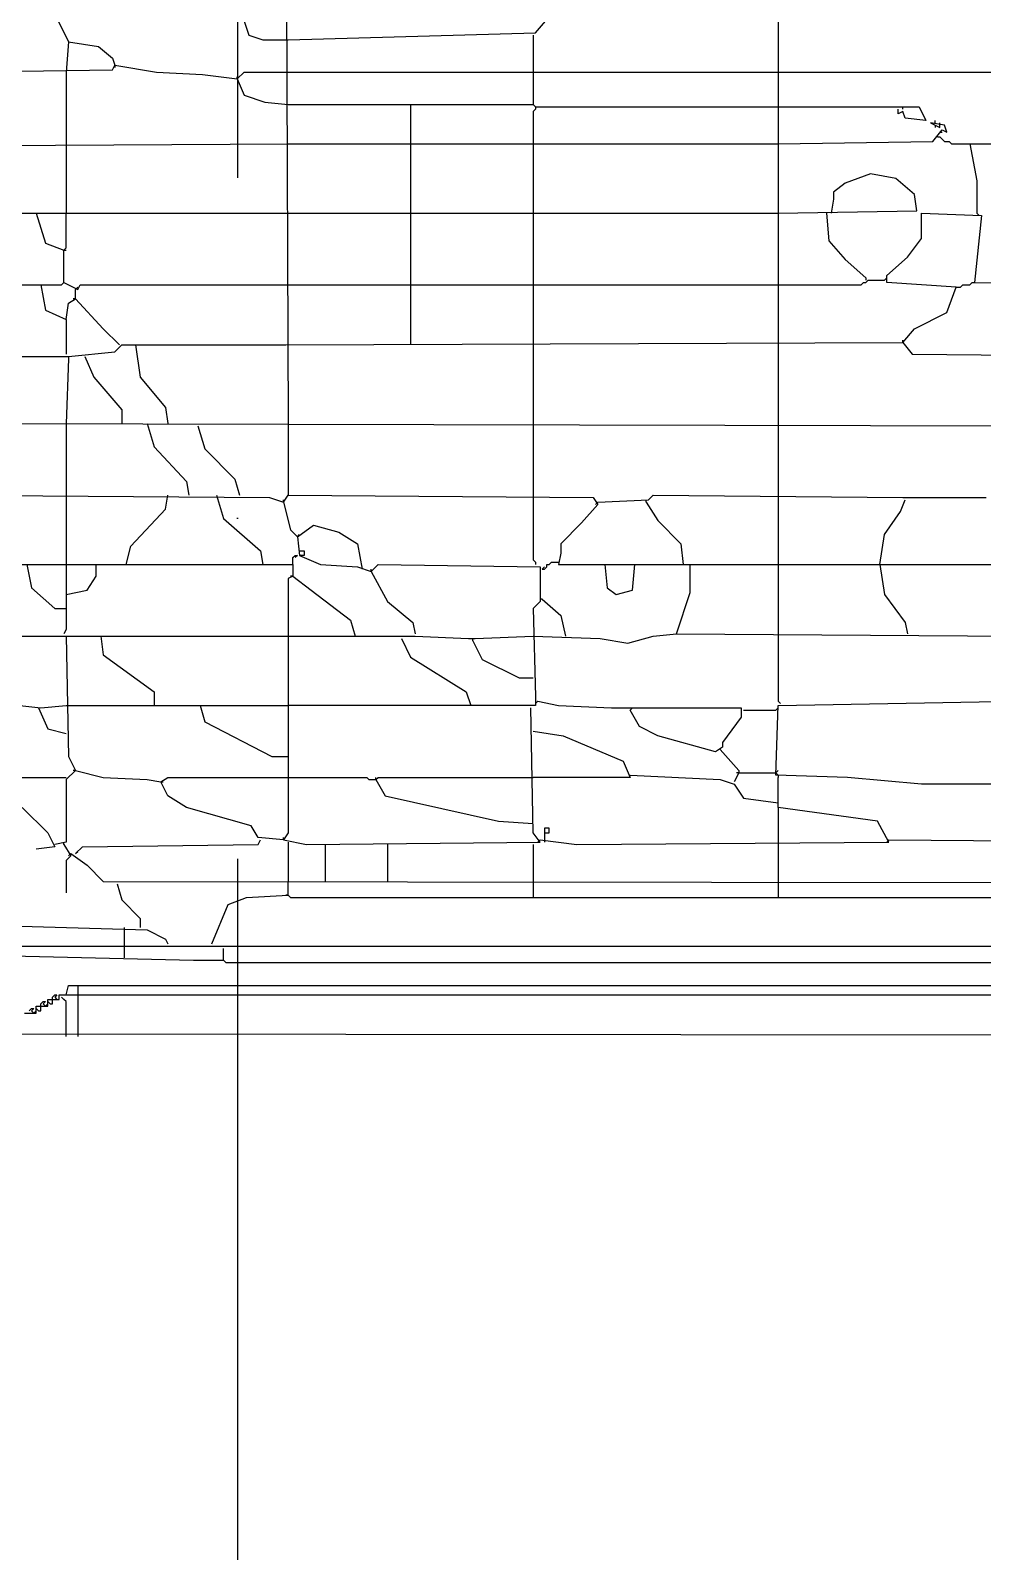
# Model space of a CAD drawing. Extents: x 4511820 to 5180432, y -1526536 to -944957.
# Drawn here: x 5147404.2 to 5147695.3, y -1027783.9 to -1027319.1 of the extents above; entities that cross this region are included whole.
import ezdxf

# ---------------------------------------------------------------- set-up
doc = ezdxf.new("R2010")
doc.units = 0
doc.header["$MEASUREMENT"] = 0
doc.linetypes.add('BODKOCIARKOVANA_3', pattern=[5.6, 3, -1.3, 0, -1.3])
doc.layers.add('osi', color=253, linetype='CONTINUOUS')
doc.layers.add('ZZ-chladenie', color=133, linetype='CONTINUOUS')

msp = doc.modelspace()

# ---------------------------------------------------------------- linework, layer by layer
at = {"layer": 'osi', "linetype": 'BODKOCIARKOVANA_3', "ltscale": 80}
msp.add_line((5147467.5, -1022195.078), (5147467.5, -1054122.98), dxfattribs=at)
at = {"layer": 'ZZ-chladenie'}
for p, q in [((5147482.286, -1027266.839), (5147482.992, -1027439.252)), ((5147632.794, -1027288.743), (5147632.794, -1027415.227)), ((5147468.154, -1027312.061), (5147470.98, -1027320.541)), ((5147411.625, -1027314.182), (5147415.865, -1027322.661)), ((5147558.6, -1027319.834), (5147563.546, -1027314.182)), ((5147470.98, -1027320.541), (5147475.22, -1027321.954)), ((5147475.22, -1027321.954), (5147482.992, -1027321.954)), ((5147482.992, -1027321.954), (5147558.6, -1027319.834)), ((5147557.893, -1027320.541), (5147557.893, -1027331.847)), ((5147415.865, -1027322.661), (5147415.158, -1027331.847)), ((5147415.865, -1027322.661), (5147425.051, -1027324.074)), ((5147425.051, -1027324.074), (5147429.29, -1027327.607)), ((5147386.187, -1027331.847), (5147429.29, -1027331.14)), ((5147429.29, -1027327.607), (5147429.997, -1027329.727)), ((5147429.29, -1027331.14), (5147429.997, -1027329.727)), ((5147429.997, -1027329.727), (5147429.997, -1027330.434)), ((5147429.997, -1027329.727), (5147442.716, -1027331.847)), ((5147415.158, -1027331.847), (5147415.158, -1027353.752)), ((5147442.716, -1027331.847), (5147456.848, -1027332.553)), ((5147456.848, -1027332.553), (5147467.447, -1027333.966)), ((5147467.447, -1027333.966), (5147469.567, -1027331.847)), ((5147467.447, -1027333.966), (5147467.447, -1027333.26)), ((5147467.447, -1027333.966), (5147469.567, -1027338.913)), ((5147469.567, -1027331.847), (5147482.992, -1027331.847)), ((5147482.992, -1027331.847), (5147632.794, -1027331.847)), ((5147557.893, -1027331.847), (5147557.893, -1027341.739)), ((5147632.794, -1027331.847), (5147858.203, -1027331.847)), ((5147469.567, -1027338.913), (5147475.926, -1027341.033)), ((5147475.926, -1027341.033), (5147482.992, -1027341.739)), ((5147482.992, -1027341.739), (5147557.893, -1027341.739)), ((5147520.443, -1027341.739), (5147520.443, -1027353.752)), ((5147557.893, -1027341.739), (5147558.6, -1027342.446)), ((5147558.6, -1027343.152), (5147557.893, -1027343.859)), ((5147557.893, -1027343.859), (5147557.893, -1027415.227)), ((5147558.6, -1027342.446), (5147632.794, -1027342.446)), ((5147558.6, -1027342.446), (5147558.6, -1027343.152)), ((5147632.794, -1027342.446), (5147671.658, -1027342.446)), ((5147669.537, -1027344.566), (5147669.537, -1027343.152)), ((5147670.951, -1027343.859), (5147669.537, -1027344.566)), ((5147670.951, -1027343.152), (5147670.951, -1027342.446)), ((5147671.658, -1027345.979), (5147670.951, -1027343.859)), ((5147671.658, -1027342.446), (5147675.897, -1027342.446)), ((5147675.897, -1027342.446), (5147678.017, -1027346.686)), ((5147678.017, -1027346.686), (5147671.658, -1027345.979)), ((5147683.669, -1027348.099), (5147679.43, -1027347.392)), ((5147679.43, -1027347.392), (5147682.256, -1027348.805)), ((5147680.137, -1027353.045), (5147682.963, -1027349.512)), ((5147680.843, -1027347.392), (5147680.843, -1027346.686)), ((5147680.843, -1027348.099), (5147680.843, -1027348.805)), ((5147682.256, -1027348.099), (5147682.256, -1027347.392)), ((5147682.256, -1027348.805), (5147682.256, -1027348.099)), ((5147682.963, -1027349.512), (5147684.376, -1027350.218)), ((5147684.376, -1027350.218), (5147683.669, -1027348.099)), ((5147365.695, -1027354.458), (5147482.992, -1027353.752)), ((5147415.158, -1027353.752), (5147415.158, -1027374.95)), ((5147482.992, -1027353.752), (5147557.893, -1027353.752)), ((5147520.443, -1027353.752), (5147520.443, -1027374.95)), ((5147557.893, -1027353.752), (5147632.794, -1027353.752)), ((5147632.794, -1027353.752), (5147680.137, -1027353.045)), ((5147681.55, -1027351.632), (5147682.256, -1027351.632)), ((5147682.256, -1027350.218), (5147682.963, -1027350.218)), ((5147682.256, -1027351.632), (5147682.963, -1027352.338)), ((5147682.963, -1027352.338), (5147683.669, -1027353.045)), ((5147683.669, -1027353.045), (5147685.083, -1027353.045)), ((5147685.083, -1027353.045), (5147685.79, -1027353.752)), ((5147685.79, -1027353.752), (5147858.203, -1027353.752)), ((5147691.442, -1027353.752), (5147693.562, -1027365.057)), ((5147661.058, -1027362.938), (5147653.285, -1027365.764)), ((5147668.831, -1027364.351), (5147661.058, -1027362.938)), ((5147653.285, -1027365.764), (5147649.753, -1027368.591)), ((5147674.484, -1027369.297), (5147668.831, -1027364.351)), ((5147693.562, -1027365.057), (5147693.562, -1027374.95)), ((5147649.753, -1027370.71), (5147649.046, -1027374.95)), ((5147649.753, -1027368.591), (5147649.753, -1027370.71)), ((5147675.19, -1027374.243), (5147674.484, -1027369.297)), ((5147372.055, -1027374.95), (5147482.992, -1027374.95)), ((5147405.972, -1027374.95), (5147408.799, -1027384.136)), ((5147415.158, -1027385.549), (5147415.158, -1027374.95)), ((5147482.992, -1027374.95), (5147557.893, -1027374.95)), ((5147520.443, -1027374.95), (5147520.443, -1027396.855)), ((5147557.893, -1027374.95), (5147632.794, -1027374.95)), ((5147632.794, -1027374.95), (5147675.19, -1027374.243)), ((5147647.633, -1027374.95), (5147648.34, -1027383.429)), ((5147676.603, -1027382.722), (5147676.603, -1027374.95)), ((5147676.603, -1027374.95), (5147694.976, -1027375.657)), ((5147694.976, -1027375.657), (5147692.855, -1027396.148)), ((5147693.562, -1027374.95), (5147694.269, -1027375.657)), ((5147408.799, -1027384.136), (5147414.452, -1027386.256)), ((5147414.452, -1027386.256), (5147415.158, -1027385.549)), ((5147414.452, -1027386.256), (5147415.158, -1027386.256)), ((5147414.452, -1027396.148), (5147414.452, -1027386.256)), ((5147648.34, -1027383.429), (5147653.285, -1027389.082)), ((5147672.364, -1027388.375), (5147676.603, -1027382.722)), ((5147653.285, -1027389.082), (5147659.645, -1027394.735)), ((5147666.004, -1027394.028), (5147672.364, -1027388.375)), ((5147413.745, -1027396.855), (5147414.452, -1027396.148)), ((5147414.452, -1027396.148), (5147418.691, -1027398.268)), ((5147658.232, -1027396.855), (5147658.938, -1027396.148)), ((5147658.938, -1027396.148), (5147659.645, -1027396.148)), ((5147659.645, -1027394.735), (5147659.645, -1027395.442)), ((5147659.645, -1027396.148), (5147660.351, -1027395.442)), ((5147660.351, -1027395.442), (5147665.298, -1027395.442)), ((5147665.298, -1027395.442), (5147666.004, -1027394.735)), ((5147666.004, -1027396.148), (5147666.004, -1027394.028)), ((5147687.203, -1027397.561), (5147666.004, -1027396.148)), ((5147691.442, -1027396.855), (5147692.149, -1027396.148)), ((5147692.149, -1027396.148), (5147692.855, -1027396.148)), ((5147692.855, -1027396.148), (5147761.397, -1027397.561)), ((5147366.402, -1027396.855), (5147413.745, -1027396.855)), ((5147407.386, -1027396.855), (5147408.799, -1027404.627)), ((5147417.984, -1027398.268), (5147418.691, -1027397.561)), ((5147417.984, -1027401.095), (5147417.984, -1027398.268)), ((5147418.691, -1027398.268), (5147419.397, -1027396.855)), ((5147419.397, -1027396.855), (5147482.992, -1027396.855)), ((5147482.992, -1027396.855), (5147557.893, -1027396.855)), ((5147520.443, -1027396.855), (5147520.443, -1027415.227)), ((5147557.893, -1027396.855), (5147632.794, -1027396.855)), ((5147632.794, -1027396.855), (5147658.232, -1027396.855)), ((5147684.376, -1027405.334), (5147687.203, -1027397.561)), ((5147687.203, -1027397.561), (5147688.616, -1027397.561)), ((5147688.616, -1027397.561), (5147689.323, -1027396.855)), ((5147689.323, -1027396.855), (5147691.442, -1027396.855)), ((5147408.799, -1027404.627), (5147415.158, -1027407.454)), ((5147415.158, -1027407.454), (5147415.865, -1027402.508)), ((5147415.865, -1027402.508), (5147417.984, -1027401.095)), ((5147417.984, -1027401.095), (5147417.278, -1027401.095)), ((5147417.984, -1027401.095), (5147426.464, -1027410.28)), ((5147674.484, -1027410.28), (5147684.376, -1027405.334)), ((5147415.158, -1027407.454), (5147415.158, -1027418.053)), ((5147426.464, -1027410.28), (5147431.41, -1027415.227)), ((5147670.951, -1027414.52), (5147674.484, -1027410.28)), ((5147482.286, -1027415.227), (5147670.951, -1027414.52)), ((5147670.951, -1027414.52), (5147670.951, -1027413.813)), ((5147670.951, -1027414.52), (5147673.777, -1027418.053)), ((5147365.695, -1027418.76), (5147415.865, -1027418.76)), ((5147415.865, -1027419.466), (5147415.158, -1027439.252)), ((5147415.865, -1027418.76), (5147429.997, -1027417.347)), ((5147415.865, -1027418.76), (5147415.865, -1027419.466)), ((5147420.811, -1027418.76), (5147423.638, -1027425.119)), ((5147429.997, -1027417.347), (5147432.117, -1027415.227)), ((5147432.117, -1027415.227), (5147482.286, -1027415.227)), ((5147436.356, -1027415.227), (5147437.77, -1027425.119)), ((5147557.893, -1027415.227), (5147557.893, -1027439.252)), ((5147632.794, -1027415.227), (5147632.794, -1027439.252)), ((5147673.777, -1027418.053), (5147751.504, -1027418.76)), ((5147423.638, -1027425.119), (5147432.117, -1027435.012)), ((5147437.77, -1027425.119), (5147445.542, -1027434.305)), ((5147432.117, -1027435.012), (5147432.117, -1027439.252)), ((5147445.542, -1027434.305), (5147446.249, -1027439.252)), ((5147379.827, -1027439.252), (5147728.186, -1027439.958)), ((5147415.158, -1027439.252), (5147415.158, -1027461.156)), ((5147439.89, -1027439.252), (5147442.009, -1027446.318)), ((5147455.435, -1027439.958), (5147457.554, -1027447.024)), ((5147482.992, -1027439.252), (5147482.992, -1027461.156)), ((5147557.893, -1027439.252), (5147557.893, -1027461.156)), ((5147632.794, -1027439.252), (5147632.794, -1027461.156)), ((5147442.009, -1027446.318), (5147451.902, -1027456.917)), ((5147457.554, -1027447.024), (5147466.74, -1027456.21)), ((5147466.74, -1027456.21), (5147468.154, -1027461.156)), ((5147379.827, -1027461.156), (5147477.34, -1027461.863)), ((5147415.158, -1027461.156), (5147415.158, -1027482.354)), ((5147445.542, -1027465.396), (5147446.249, -1027461.156)), ((5147451.902, -1027456.917), (5147452.608, -1027461.156)), ((5147461.088, -1027461.156), (5147463.208, -1027468.222)), ((5147481.579, -1027463.276), (5147482.992, -1027461.156)), ((5147482.992, -1027461.156), (5147576.265, -1027461.863)), ((5147557.893, -1027461.156), (5147557.893, -1027480.941)), ((5147593.224, -1027462.57), (5147594.637, -1027461.156)), ((5147594.637, -1027461.156), (5147670.951, -1027461.863)), ((5147632.794, -1027461.156), (5147632.794, -1027482.354)), ((5147434.943, -1027476.702), (5147445.542, -1027465.396)), ((5147477.34, -1027461.863), (5147481.579, -1027463.276)), ((5147481.579, -1027463.276), (5147481.579, -1027462.57)), ((5147481.579, -1027463.276), (5147483.699, -1027471.756)), ((5147577.678, -1027463.983), (5147572.732, -1027469.636)), ((5147576.265, -1027461.863), (5147577.678, -1027463.983)), ((5147577.678, -1027463.276), (5147576.972, -1027463.983)), ((5147577.678, -1027463.276), (5147593.224, -1027462.57)), ((5147592.517, -1027463.276), (5147592.517, -1027462.57)), ((5147592.517, -1027463.276), (5147596.05, -1027468.929)), ((5147665.298, -1027473.169), (5147670.244, -1027466.102)), ((5147670.244, -1027466.102), (5147671.658, -1027462.57)), ((5147670.951, -1027461.863), (5147675.897, -1027461.863)), ((5147675.897, -1027461.863), (5147696.389, -1027461.863)), ((5147463.208, -1027468.222), (5147474.513, -1027478.115)), ((5147485.819, -1027473.875), (5147490.765, -1027470.342)), ((5147490.765, -1027470.342), (5147498.538, -1027472.462)), ((5147572.732, -1027469.636), (5147566.372, -1027475.995)), ((5147596.05, -1027468.929), (5147603.116, -1027475.995)), ((5147483.699, -1027471.756), (5147485.819, -1027473.875)), ((5147485.819, -1027473.875), (5147486.526, -1027473.169)), ((5147485.819, -1027473.875), (5147486.526, -1027479.528)), ((5147498.538, -1027472.462), (5147504.191, -1027475.995)), ((5147663.885, -1027482.354), (5147665.298, -1027473.169)), ((5147433.53, -1027482.354), (5147434.943, -1027476.702)), ((5147474.513, -1027478.115), (5147475.22, -1027482.354)), ((5147484.406, -1027480.235), (5147485.113, -1027479.528)), ((5147485.113, -1027479.528), (5147485.819, -1027479.528)), ((5147485.819, -1027479.528), (5147485.113, -1027480.235)), ((5147486.526, -1027478.115), (5147487.939, -1027478.115)), ((5147487.939, -1027479.528), (5147486.526, -1027479.528)), ((5147486.526, -1027479.528), (5147492.885, -1027482.354)), ((5147487.939, -1027478.115), (5147487.939, -1027479.528)), ((5147504.191, -1027475.995), (5147505.604, -1027483.768)), ((5147566.372, -1027478.822), (5147565.666, -1027482.354)), ((5147566.372, -1027475.995), (5147566.372, -1027478.822)), ((5147603.116, -1027475.995), (5147603.823, -1027482.354)), ((5147379.827, -1027482.354), (5147484.406, -1027482.354)), ((5147403.146, -1027482.354), (5147404.559, -1027489.42)), ((5147415.158, -1027482.354), (5147415.158, -1027495.78)), ((5147424.344, -1027485.888), (5147424.344, -1027482.354)), ((5147484.406, -1027482.354), (5147484.406, -1027480.235)), ((5147484.406, -1027482.354), (5147484.406, -1027485.888)), ((5147492.885, -1027482.354), (5147504.191, -1027483.061)), ((5147504.191, -1027483.061), (5147508.431, -1027484.474)), ((5147508.431, -1027484.474), (5147510.55, -1027482.354)), ((5147508.431, -1027484.474), (5147508.431, -1027483.768)), ((5147508.431, -1027484.474), (5147513.376, -1027493.661)), ((5147510.55, -1027482.354), (5147560.013, -1027483.061)), ((5147557.893, -1027480.941), (5147558.6, -1027481.648)), ((5147558.6, -1027481.648), (5147558.6, -1027482.354)), ((5147560.013, -1027483.061), (5147560.013, -1027493.661)), ((5147560.719, -1027483.768), (5147561.426, -1027483.061)), ((5147560.719, -1027483.768), (5147561.426, -1027483.768)), ((5147561.426, -1027483.768), (5147562.133, -1027483.061)), ((5147562.133, -1027483.061), (5147562.133, -1027482.354)), ((5147562.133, -1027482.354), (5147562.84, -1027482.354)), ((5147562.84, -1027482.354), (5147563.546, -1027481.648)), ((5147563.546, -1027481.648), (5147565.666, -1027481.648)), ((5147565.666, -1027482.354), (5147706.988, -1027482.354)), ((5147579.798, -1027482.354), (5147580.505, -1027489.42)), ((5147588.277, -1027490.127), (5147588.984, -1027482.354)), ((5147605.942, -1027490.834), (5147605.942, -1027482.354)), ((5147632.794, -1027482.354), (5147632.794, -1027504.259)), ((5147663.885, -1027482.354), (5147665.298, -1027491.54)), ((5147421.518, -1027490.127), (5147424.344, -1027485.888)), ((5147484.406, -1027485.888), (5147482.992, -1027486.594)), ((5147482.992, -1027486.594), (5147482.992, -1027564.321)), ((5147484.406, -1027485.888), (5147483.699, -1027485.888)), ((5147484.406, -1027485.888), (5147490.058, -1027490.127)), ((5147404.559, -1027489.42), (5147411.625, -1027495.78)), ((5147415.158, -1027491.54), (5147421.518, -1027490.127)), ((5147490.058, -1027490.127), (5147502.071, -1027499.313)), ((5147513.376, -1027493.661), (5147521.149, -1027500.02)), ((5147560.013, -1027493.661), (5147557.893, -1027495.78)), ((5147560.719, -1027492.954), (5147560.013, -1027492.954)), ((5147560.719, -1027492.954), (5147566.372, -1027497.9)), ((5147580.505, -1027489.42), (5147583.331, -1027491.54)), ((5147583.331, -1027491.54), (5147588.277, -1027490.127)), ((5147601.703, -1027503.553), (5147605.942, -1027490.834)), ((5147665.298, -1027491.54), (5147671.658, -1027500.02)), ((5147411.625, -1027495.78), (5147415.158, -1027495.78)), ((5147415.158, -1027495.78), (5147415.158, -1027502.14)), ((5147557.893, -1027495.78), (5147558.6, -1027522.631)), ((5147566.372, -1027497.9), (5147567.785, -1027504.259)), ((5147415.158, -1027502.14), (5147414.452, -1027503.553)), ((5147502.071, -1027499.313), (5147503.484, -1027504.259)), ((5147521.149, -1027500.02), (5147521.856, -1027503.553)), ((5147671.658, -1027500.02), (5147672.364, -1027503.553)), ((5147384.774, -1027504.259), (5147415.158, -1027504.259)), ((5147415.158, -1027504.259), (5147482.992, -1027504.259)), ((5147415.158, -1027504.259), (5147415.865, -1027541.003)), ((5147425.757, -1027504.259), (5147426.464, -1027509.913)), ((5147482.992, -1027504.259), (5147521.856, -1027504.259)), ((5147517.617, -1027504.966), (5147520.443, -1027510.619)), ((5147521.856, -1027504.259), (5147538.108, -1027504.966)), ((5147538.108, -1027504.966), (5147540.228, -1027504.966)), ((5147539.522, -1027505.672), (5147539.522, -1027504.966)), ((5147539.522, -1027505.672), (5147542.348, -1027511.326)), ((5147540.228, -1027504.966), (5147557.893, -1027504.259)), ((5147557.893, -1027504.259), (5147578.385, -1027504.966)), ((5147578.385, -1027504.966), (5147586.864, -1027506.379)), ((5147586.864, -1027506.379), (5147594.637, -1027504.259)), ((5147594.637, -1027504.259), (5147601.703, -1027503.553)), ((5147601.703, -1027503.553), (5147708.401, -1027504.259)), ((5147632.794, -1027504.259), (5147632.794, -1027524.045)), ((5147426.464, -1027509.913), (5147442.009, -1027521.218)), ((5147520.443, -1027510.619), (5147537.401, -1027521.218)), ((5147542.348, -1027511.326), (5147553.654, -1027516.979)), ((5147553.654, -1027516.979), (5147557.893, -1027516.979)), ((5147442.009, -1027521.218), (5147442.009, -1027525.458)), ((5147537.401, -1027521.218), (5147538.815, -1027525.458)), ((5147395.373, -1027524.751), (5147407.386, -1027526.164)), ((5147406.679, -1027526.164), (5147409.505, -1027532.524)), ((5147407.386, -1027526.164), (5147415.158, -1027525.458)), ((5147415.158, -1027525.458), (5147482.992, -1027525.458)), ((5147456.141, -1027525.458), (5147457.554, -1027530.404)), ((5147558.6, -1027525.458), (5147482.992, -1027525.458)), ((5147557.893, -1027564.321), (5147557.187, -1027526.164)), ((5147558.6, -1027522.631), (5147558.6, -1027525.458)), ((5147559.306, -1027524.045), (5147558.6, -1027524.751)), ((5147559.306, -1027524.045), (5147565.666, -1027525.458)), ((5147565.666, -1027525.458), (5147581.918, -1027526.164)), ((5147581.918, -1027526.164), (5147588.984, -1027526.164)), ((5147587.571, -1027526.871), (5147588.277, -1027526.164)), ((5147588.984, -1027526.164), (5147621.488, -1027526.164)), ((5147621.488, -1027526.164), (5147621.488, -1027528.991)), ((5147632.087, -1027546.656), (5147632.794, -1027525.458)), ((5147632.087, -1027526.871), (5147632.794, -1027526.164)), ((5147632.794, -1027524.045), (5147633.501, -1027524.751)), ((5147632.794, -1027525.458), (5147707.694, -1027524.045)), ((5147457.554, -1027530.404), (5147478.047, -1027541.003)), ((5147590.397, -1027531.817), (5147587.571, -1027526.871)), ((5147621.488, -1027528.991), (5147615.835, -1027536.763)), ((5147622.194, -1027526.871), (5147632.087, -1027526.871)), ((5147409.505, -1027532.524), (5147415.158, -1027533.937)), ((5147557.893, -1027533.231), (5147567.079, -1027534.644)), ((5147567.079, -1027534.644), (5147585.451, -1027542.416)), ((5147596.05, -1027534.644), (5147590.397, -1027531.817)), ((5147613.715, -1027539.59), (5147596.05, -1027534.644)), ((5147615.835, -1027538.177), (5147613.715, -1027539.59)), ((5147615.128, -1027538.883), (5147620.781, -1027545.242)), ((5147615.835, -1027536.763), (5147615.835, -1027538.177)), ((5147415.865, -1027541.003), (5147417.984, -1027545.242)), ((5147478.047, -1027541.003), (5147482.992, -1027541.003)), ((5147585.451, -1027542.416), (5147587.571, -1027547.363)), ((5147397.493, -1027547.363), (5147415.158, -1027547.363)), ((5147417.984, -1027545.242), (5147415.158, -1027548.07)), ((5147415.158, -1027548.07), (5147415.158, -1027567.148)), ((5147417.984, -1027545.242), (5147417.278, -1027545.242)), ((5147417.984, -1027545.242), (5147426.464, -1027547.363)), ((5147426.464, -1027547.363), (5147439.89, -1027548.07)), ((5147439.89, -1027548.07), (5147444.129, -1027548.776)), ((5147444.129, -1027548.776), (5147446.249, -1027547.363)), ((5147444.129, -1027548.776), (5147444.836, -1027548.776)), ((5147446.249, -1027553.015), (5147444.129, -1027548.776)), ((5147446.249, -1027547.363), (5147482.992, -1027547.363)), ((5147482.992, -1027547.363), (5147507.017, -1027547.363)), ((5147507.017, -1027547.363), (5147507.724, -1027548.07)), ((5147507.724, -1027548.07), (5147509.844, -1027548.07)), ((5147509.844, -1027548.07), (5147509.844, -1027547.363)), ((5147509.844, -1027548.07), (5147510.55, -1027547.363)), ((5147509.844, -1027548.07), (5147512.67, -1027553.015)), ((5147510.55, -1027547.363), (5147557.893, -1027547.363)), ((5147587.571, -1027547.363), (5147557.893, -1027547.363)), ((5147587.571, -1027546.656), (5147615.128, -1027548.07)), ((5147615.128, -1027548.07), (5147619.368, -1027549.483)), ((5147620.781, -1027545.949), (5147619.368, -1027548.776)), ((5147619.368, -1027549.483), (5147622.194, -1027553.722)), ((5147620.781, -1027545.949), (5147620.075, -1027545.949)), ((5147620.781, -1027545.242), (5147620.781, -1027545.949)), ((5147620.781, -1027545.949), (5147632.087, -1027545.949)), ((5147632.087, -1027545.949), (5147632.794, -1027545.242)), ((5147632.087, -1027545.949), (5147632.794, -1027546.656)), ((5147653.992, -1027547.363), (5147632.087, -1027546.656)), ((5147632.794, -1027546.656), (5147632.794, -1027547.363)), ((5147632.794, -1027556.549), (5147632.794, -1027547.363)), ((5147676.603, -1027549.483), (5147653.992, -1027547.363)), ((5147727.48, -1027549.483), (5147676.603, -1027549.483)), ((5147451.902, -1027556.549), (5147446.249, -1027553.015)), ((5147512.67, -1027553.015), (5147547.294, -1027560.788)), ((5147622.194, -1027553.722), (5147632.794, -1027555.136)), ((5147401.732, -1027556.549), (5147409.505, -1027564.321)), ((5147471.687, -1027562.201), (5147451.902, -1027556.549)), ((5147632.794, -1027556.549), (5147632.794, -1027567.854)), ((5147663.178, -1027560.788), (5147632.794, -1027556.549)), ((5147473.806, -1027565.735), (5147471.687, -1027562.201)), ((5147547.294, -1027560.788), (5147557.893, -1027561.495)), ((5147562.84, -1027562.908), (5147561.426, -1027562.908)), ((5147561.426, -1027562.908), (5147561.426, -1027566.441)), ((5147562.84, -1027564.321), (5147562.84, -1027562.908)), ((5147666.711, -1027567.148), (5147663.178, -1027560.788)), ((5147409.505, -1027564.321), (5147411.625, -1027568.561)), ((5147415.158, -1027567.148), (5147411.625, -1027567.854)), ((5147414.452, -1027567.854), (5147414.452, -1027567.148)), ((5147414.452, -1027567.854), (5147416.571, -1027571.388)), ((5147420.104, -1027568.561), (5147473.806, -1027567.854)), ((5147481.579, -1027566.441), (5147473.806, -1027565.735)), ((5147473.806, -1027567.854), (5147474.513, -1027566.441)), ((5147482.992, -1027564.321), (5147481.579, -1027566.441)), ((5147481.579, -1027566.441), (5147481.579, -1027565.735)), ((5147481.579, -1027566.441), (5147488.645, -1027567.854)), ((5147482.992, -1027567.148), (5147482.992, -1027579.16)), ((5147488.645, -1027567.854), (5147560.013, -1027567.148)), ((5147494.298, -1027567.854), (5147494.298, -1027579.16)), ((5147513.376, -1027567.854), (5147513.376, -1027579.16)), ((5147560.013, -1027567.148), (5147557.893, -1027564.321)), ((5147557.893, -1027567.854), (5147557.893, -1027579.16)), ((5147560.013, -1027566.441), (5147559.306, -1027567.148)), ((5147560.013, -1027566.441), (5147571.319, -1027567.854)), ((5147561.426, -1027564.321), (5147562.84, -1027564.321)), ((5147561.426, -1027566.441), (5147561.426, -1027567.148)), ((5147571.319, -1027567.854), (5147666.711, -1027567.148)), ((5147632.794, -1027567.854), (5147632.794, -1027579.16)), ((5147666.711, -1027566.441), (5147666.004, -1027567.148)), ((5147666.711, -1027566.441), (5147752.917, -1027567.148)), ((5147411.625, -1027568.561), (5147405.972, -1027569.267)), ((5147416.571, -1027571.388), (5147415.158, -1027572.801)), ((5147415.158, -1027572.801), (5147415.158, -1027582.693)), ((5147416.571, -1027570.681), (5147415.865, -1027571.388)), ((5147416.571, -1027570.681), (5147421.518, -1027574.214)), ((5147417.984, -1027570.681), (5147420.104, -1027568.561)), ((5147417.984, -1027570.681), (5147418.691, -1027569.974)), ((5147421.518, -1027574.214), (5147426.464, -1027579.16)), ((5147426.464, -1027579.16), (5147986.098, -1027579.867)), ((5147430.704, -1027579.867), (5147432.117, -1027584.813)), ((5147482.992, -1027583.399), (5147482.992, -1027579.16)), ((5147557.893, -1027579.16), (5147557.893, -1027584.106)), ((5147632.794, -1027579.16), (5147632.794, -1027584.106)), ((5147432.117, -1027584.813), (5147437.77, -1027590.466)), ((5147459.674, -1027598.238), (5147464.621, -1027586.226)), ((5147464.621, -1027586.226), (5147470.274, -1027584.106)), ((5147470.274, -1027584.106), (5147482.992, -1027583.399)), ((5147482.992, -1027583.399), (5147482.286, -1027583.399)), ((5147482.992, -1027583.399), (5147483.699, -1027584.106)), ((5147483.699, -1027584.106), (5147707.694, -1027584.106)), ((5147437.77, -1027590.466), (5147437.77, -1027593.292)), ((5147393.96, -1027592.586), (5147439.89, -1027593.999)), ((5147432.823, -1027593.292), (5147432.823, -1027598.945)), ((5147439.89, -1027593.999), (5147445.542, -1027596.825)), ((5147395.373, -1027598.945), (5147445.542, -1027598.945)), ((5147432.823, -1027598.945), (5147432.823, -1027602.478)), ((5147445.542, -1027596.825), (5147446.249, -1027598.238)), ((5147445.542, -1027598.945), (5147461.088, -1027598.945)), ((5147461.088, -1027598.945), (5147956.421, -1027598.945)), ((5147463.208, -1027603.185), (5147463.208, -1027599.651)), ((5147391.84, -1027601.772), (5147454.022, -1027603.185)), ((5147454.022, -1027603.185), (5147463.208, -1027603.185)), ((5147463.208, -1027603.185), (5147463.914, -1027603.892)), ((5147463.914, -1027603.892), (5147952.182, -1027603.892)), ((5147410.918, -1027614.49), (5147411.625, -1027613.784)), ((5147410.918, -1027615.197), (5147410.918, -1027614.49)), ((5147411.625, -1027613.784), (5147412.331, -1027613.784)), ((5147412.331, -1027613.784), (5147411.625, -1027614.49)), ((5147411.625, -1027614.49), (5147412.331, -1027615.197)), ((5147413.038, -1027615.197), (5147413.038, -1027613.784)), ((5147413.038, -1027613.784), (5148001.644, -1027613.784)), ((5147414.452, -1027615.197), (5147413.745, -1027614.49)), ((5147415.158, -1027613.784), (5147415.865, -1027610.958)), ((5147415.865, -1027610.958), (5148000.231, -1027610.958)), ((5147418.691, -1027610.958), (5147418.691, -1027613.784)), ((5147418.691, -1027613.784), (5147418.691, -1027626.503)), ((5147402.439, -1027619.437), (5147405.972, -1027619.437)), ((5147403.852, -1027618.73), (5147404.559, -1027618.024)), ((5147404.559, -1027618.024), (5147405.265, -1027618.024)), ((5147405.265, -1027618.024), (5147404.559, -1027618.73)), ((5147404.559, -1027618.73), (5147405.265, -1027619.437)), ((5147405.265, -1027619.437), (5147405.972, -1027618.73)), ((5147405.972, -1027619.437), (5147405.972, -1027617.317)), ((5147405.972, -1027617.317), (5147409.505, -1027617.317)), ((5147405.972, -1027618.024), (5147406.679, -1027618.73)), ((5147406.679, -1027618.73), (5147407.386, -1027618.73)), ((5147407.386, -1027616.61), (5147408.092, -1027615.904)), ((5147407.386, -1027617.317), (5147407.386, -1027616.61)), ((5147407.386, -1027618.73), (5147407.386, -1027617.317)), ((5147408.092, -1027615.904), (5147408.799, -1027615.904)), ((5147408.799, -1027615.904), (5147408.092, -1027616.61)), ((5147408.092, -1027616.61), (5147408.799, -1027617.317)), ((5147408.799, -1027617.317), (5147409.505, -1027616.61)), ((5147409.505, -1027617.317), (5147409.505, -1027615.197)), ((5147409.505, -1027615.197), (5147413.038, -1027615.197)), ((5147409.505, -1027615.904), (5147410.212, -1027616.61)), ((5147410.212, -1027616.61), (5147410.918, -1027616.61)), ((5147410.918, -1027616.61), (5147410.918, -1027615.197)), ((5147415.158, -1027615.904), (5147414.452, -1027615.197)), ((5147415.158, -1027626.503), (5147415.158, -1027615.904)), ((5148017.896, -1027626.503), (5147398.199, -1027625.797))]:
    msp.add_line(p, q, dxfattribs=at)

doc.saveas('drawing.dxf')
